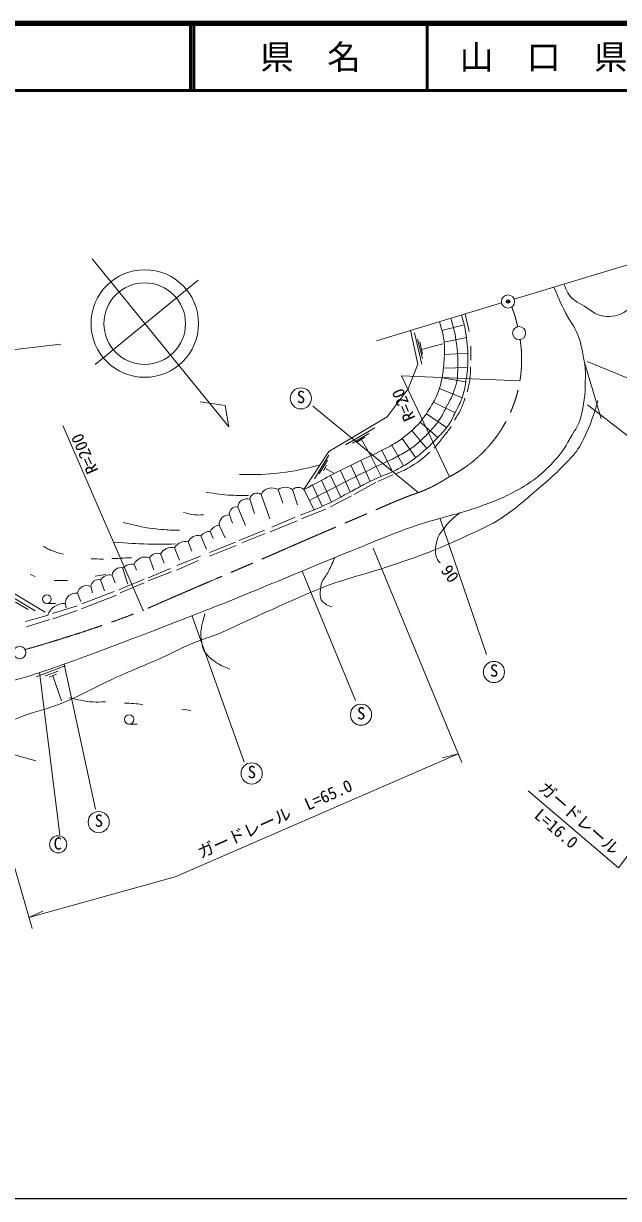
# Model space of a CAD drawing. Units: millimetres, scale not verified. Extents: x 40000 to 680000, y 20000 to 380000.
# Drawn here: x 272873 to 361528, y 205000 to 380000 of the extents above; entities that cross this region are included whole.
import ezdxf
from ezdxf.enums import TextEntityAlignment as Align

# ---------------------------------------------------------------- set-up
doc = ezdxf.new("R2010")
doc.units = ezdxf.units.MM
doc.header["$LTSCALE"] = 1000
doc.header["$PDMODE"] = 32
doc.header["$PDSIZE"] = 500
doc.linetypes.add('CHAIN', pattern=[18.5, 12, -1.5, 3.5, -1.5])
for name, color, linetype, lineweight in [('M-BMK', 2, 'CHAIN', 13), ('M-TTL', 2, 'Continuous', 140), ('M-TTL-BAND', 7, 'Continuous', 25), ('M-TTL-LINE', 7, 'Continuous', 50), ('M-TTL-TXT', 7, 'Continuous', 13), ('M-WORK', 1, 'Continuous', 13)]:
    doc.layers.add(name, color=color, linetype=linetype, lineweight=lineweight)
doc.layers.add('M-OTRS', color=6, linetype='Continuous')
doc.styles.add('ＭＳ ゴシック', font='')
doc.styles.get('ＭＳ ゴシック').set_extended_font_data('MS Gothic')

msp = doc.modelspace()

# ---------------------------------------------------------------- linework, layer by layer
at = {"layer": 'M-BMK'}
for centre, radius, start, end in [((327388, 330101), 19740, 296.8489, 350.3981), ((219712, 477182), 197769, 285.66612, 291.06538)]:
    msp.add_arc(centre, radius, start, end, dxfattribs=at)
for points, knots in [([(345620, 337784), (345913, 336994), (346004, 336769), (346189, 336100), (346325, 335612), (346366, 335441), (346493, 334839)], [0, 0, 0, 0, 1, 1, 1, 2, 2, 2, 2]), ([(346879, 332925), (347048, 331420), (347111, 330951), (347090, 329681), (347071, 328555), (347025, 328140), (346852, 326808)], [0, 0, 0, 0, 1, 1, 1, 2, 2, 2, 2]), ([(336303, 312489), (335037, 311691), (334636, 311462), (333515, 310903), (332001, 310148), (331051, 309956), (329484, 309316), (327250, 308404), (326021, 307838), (323802, 306888), (321269, 305803), (319850, 305195), (317319, 304103), (313438, 302428), (311272, 301470), (307392, 299794), (302459, 297663), (299674, 296518), (294750, 294366), (293205, 293690), (292717, 293479), (290796, 292630)], [0, 0, 0, 0, 1, 1, 1, 2, 2, 2, 3, 3, 3, 4, 4, 4, 5, 5, 5, 6, 6, 6, 7, 7, 7, 7])]:
    msp.add_open_spline(points, degree=3, knots=knots, dxfattribs=at)
at = {"layer": 'M-OTRS'}
msp.add_point((345070, 338599), dxfattribs=at)
at = {"layer": 'M-TTL'}
msp.add_line((680000, 380000), (40000, 380000), dxfattribs=at)
at = {"layer": 'M-TTL-BAND'}
msp.add_line((40000, 205000), (579000, 205000), dxfattribs=at)
at = {"layer": 'M-TTL-LINE'}
for p, q in [((297750, 380000), (297750, 370000)), ((298250, 380000), (298250, 370000)), ((333000, 380000), (333000, 370000)), ((40000, 370000), (680000, 370000))]:
    msp.add_line(p, q, dxfattribs=at)
at = {"layer": 'M-WORK'}
for p, q in [((303474, 319937), (283119, 344951)), ((345995, 338933), (367073, 345353)), ((298903, 341797), (283548, 329203)), ((325482, 332759), (344107, 338404)), ((338691, 336764), (339298, 334112)), ((335223, 334301), (338526, 335137)), ((331130, 333926), (332226, 329259)), ((331575, 332973), (332321, 330117)), ((331924, 332598), (332347, 330757)), ((335550, 332541), (338873, 333225)), ((202599, 323163), (278414, 332262)), ((332193, 331428), (335342, 332291)), ((335598, 330703), (339075, 330876)), ((339524, 331950), (339545, 329841)), ((356438, 329519), (358961, 321190)), ((335439, 328681), (339046, 328778)), ((338219, 324251), (334860, 325663)), ((338791, 326632), (335240, 327218)), ((331651, 310201), (315974, 323021)), ((333951, 323599), (337188, 322038)), ((356919, 323221), (372536, 311103)), ((331952, 320621), (334585, 318324)), ((332909, 321876), (335910, 319812)), ((290686, 292588), (278729, 320108)), ((320850, 317244), (325241, 319762)), ((321897, 317509), (324320, 318958)), ((332949, 316707), (330732, 319371)), ((322553, 317646), (323738, 318366)), ((323228, 318056), (324630, 315633)), ((327733, 317208), (329510, 314114)), ((329316, 318206), (331317, 315336)), ((316250, 312193), (318366, 315695)), ((326143, 312548), (324630, 315633)), ((326253, 316417), (327878, 313263)), ((316938, 312913), (318165, 314955)), ((317573, 313378), (318006, 314225)), ((317776, 313775), (319202, 312965)), ((320103, 313433), (321539, 310236)), ((321654, 314215), (323102, 311074)), ((323122, 314932), (324507, 311810)), ((317297, 311979), (318760, 308729)), ((318608, 312665), (320134, 309451)), ((322083, 309853), (325349, 311659)), ((325646, 311765), (327910, 312781)), ((308266, 309874), (309592, 306218)), ((310806, 310572), (311528, 308567)), ((312970, 310576), (313702, 308329)), ((314661, 310589), (316186, 307583)), ((317397, 308092), (315940, 311264)), ((306584, 309144), (307306, 307012)), ((318627, 308005), (321745, 309670)), ((303547, 306805), (304021, 305567)), ((304796, 307969), (305957, 305234)), ((309853, 304997), (313334, 306457)), ((314275, 306228), (317893, 307681)), ((302021, 305262), (302926, 303393)), ((304996, 303008), (308763, 304521)), ((309629, 304291), (313661, 305931)), ((334939, 306235), (341867, 286041)), ((297404, 302780), (297958, 301393)), ((299302, 303709), (300164, 301695)), ((300563, 301231), (304457, 302775)), ((300694, 304348), (301132, 303298)), ((305389, 302631), (308881, 304035)), ((293278, 301038), (293842, 299648)), ((295373, 301912), (296138, 300050)), ((300593, 300642), (304557, 302250)), ((338175, 269947), (324953, 301854)), ((289351, 299476), (289705, 298558)), ((291637, 300428), (292287, 298653)), ((295649, 298591), (298956, 300028)), ((295728, 299252), (299230, 300680)), ((273863, 297951), (274625, 297619)), ((283529, 297701), (285126, 297912)), ((286066, 297857), (286544, 296717)), ((288435, 296494), (287622, 298945)), ((291450, 296978), (294901, 298333)), ((291474, 297453), (294786, 298818)), ((314415, 298439), (322324, 279191)), ((277464, 297050), (279411, 297036)), ((282900, 296143), (283179, 295225)), ((284328, 297119), (284925, 295521)), ((287062, 295644), (290839, 297231)), ((287276, 295184), (290853, 296694)), ((271129, 294607), (274604, 292544)), ((280900, 295143), (281434, 293923)), ((281529, 292805), (286730, 294874)), ((281574, 293545), (286399, 295428)), ((271684, 293814), (273557, 292719)), ((276440, 293620), (277649, 293616)), ((277215, 292148), (280869, 293277)), ((277231, 291319), (280857, 292589)), ((279091, 293596), (279233, 292971)), ((273194, 290942), (276552, 291873)), ((273323, 290158), (276784, 291240)), ((297994, 291740), (305737, 269963)), ((274756, 282689), (279073, 284339)), ((276079, 282826), (278058, 283535)), ((278945, 284560), (283623, 262992)), ((275264, 283322), (278276, 259164)), ((276714, 282668), (277772, 283070)), ((277236, 282866), (278513, 279121)), ((264322, 279275), (274156, 245225)), ((288536, 275648), (289805, 275648)), ((337641, 271236), (335313, 270652)), ((273689, 246842), (275750, 247793))]:
    msp.add_line(p, q, dxfattribs=at)
for points in [[(382796, 337115), (384832, 318207), (356867, 329678)], [(314661, 310589), (318371, 316264), (327080, 321436), (330199, 325602), (331627, 329245), (330532, 334315)], [(346847, 326782), (329195, 327503), (336336, 312506)], [(299221, 323648), (302924, 323119), (303474, 319937)], [(251608, 292219), (261650, 294864), (270625, 295625), (276125, 292340)], [(348087, 265724), (361502, 254268), (379009, 277279)], [(273689, 246842), (295457, 252885), (337641, 271236)]]:
    msp.add_lwpolyline(points, dxfattribs=at)
for centre, radius in [((290946, 335313), 8010), ((290934, 335301), 6080), ((345070, 338599), 983), ((346713, 333888), 976), ((314202, 324164), 1577), ((276369, 294262), 646), ((272287, 286320), 938), ((342970, 283419), 1577), ((323171, 277053), 1577), ((288615, 276345), 701), ((306875, 268310), 1577), ((284086, 261061), 1577), ((278035, 257741), 1278)]:
    msp.add_circle(centre, radius, dxfattribs=at)
for centre, radius, start, end in [((307645, 309001), 1071, 54.56207, 172.35597), ((309869, 309014), 1818, 58.98133, 151.77117), ((311890, 309064), 1857, 54.2726, 125.7274), ((313823, 309646), 1261, 48.36938, 132.54801), ((306152, 307853), 1361, 71.48592, 175.10827), ((303493, 305333), 1474, 87.89234, 182.75143), ((304570, 306960), 1035, 77.41092, 188.56998), ((302155, 303646), 1622, 94.73936, 154.34082), ((296966, 300994), 1839, 76.21242, 150.04062), ((298906, 302115), 1643, 76.06083, 156.09963), ((300605, 302708), 1643, 86.8944, 142.45932), ((292866, 299632), 1465, 73.68388, 147.05662), ((294945, 299992), 1968, 77.43303, 147.88887), ((289125, 297417), 2072, 83.73252, 133.13738), ((291013, 298706), 1832, 70.09359, 155.14614), ((285784, 296105), 1774, 80.86797, 145.14977), ((287408, 297595), 1367, 77.287, 168.93568), ((282285, 294873), 1411, 64.18919, 168.94091), ((283999, 296068), 1102, 72.62174, 176.07045), ((280659, 293594), 1568, 81.14692, 179.93139), ((278866, 291129), 2477, 84.78876, 162.87464)]:
    msp.add_arc(centre, radius, start, end, dxfattribs=at)
for points, knots in [([(89954, 287421), (90747, 287212), (91193, 287032), (91882, 286588), (92709, 286055), (93053, 285597), (93810, 284969), (95021, 283965), (95710, 283415), (96929, 282422), (98323, 281286), (99104, 280650), (100500, 279517), (101188, 278959), (101525, 278581), (102262, 278089), (103384, 277340), (104075, 277017), (105285, 276422), (107222, 275470), (108327, 274965), (110352, 274216), (111656, 273734), (112405, 273509), (113746, 273145), (114855, 272844), (115501, 272781), (116627, 272550), (117492, 272372), (117966, 272211), (118841, 272097), (120041, 271943), (120727, 272012), (121936, 271978), (124493, 271907), (125927, 271848), (128486, 271880), (131139, 271914), (132625, 272006), (135270, 272202), (137384, 272358), (138547, 272675), (140663, 272809), (141609, 272869), (142143, 272765), (143091, 272809), (145299, 272910), (146527, 273105), (148733, 273237), (150850, 273364), (152040, 273356), (154161, 273380), (157955, 273423), (160080, 273270), (163874, 273309), (166553, 273336), (168052, 273401), (170730, 273451), (174385, 273520), (176432, 273569), (180086, 273594), (181760, 273606), (182698, 273548), (184372, 273559), (188082, 273581), (190160, 273659), (193870, 273701), (197065, 273738), (198855, 273684), (202048, 273773), (202456, 273784), (202684, 273811), (203092, 273817), (204117, 273830), (204698, 273788), (205710, 273626), (206167, 273553), (206390, 273382), (206821, 273213), (207711, 272865), (208164, 272549), (209075, 272261), (210003, 271968), (210562, 271866), (211535, 271864), (212620, 271863), (213235, 271943), (214297, 272166), (214793, 272270), (215066, 272352), (215550, 272499), (217385, 273057), (218376, 273485), (220216, 274023), (221583, 274422), (222372, 274561), (223756, 274896), (224697, 275124), (225215, 275298), (226168, 275467), (227796, 275756), (228732, 275749), (230374, 275943), (232397, 276182), (233524, 276368), (235548, 276594), (237895, 276856), (239216, 276944), (241563, 277213), (246178, 277741), (248764, 278046), (253365, 278683), (256458, 279111), (258192, 279345), (261269, 279873), (263438, 280246), (264645, 280509), (266792, 280992), (268484, 281373), (269430, 281600), (271101, 282064), (273363, 282691), (274614, 283100), (276839, 283849), (280519, 285088), (282534, 285916), (286171, 287277), (289776, 288627), (291795, 289385), (295384, 290777), (298761, 292086), (300655, 292814), (304013, 294171), (311060, 297016), (314954, 298743), (322008, 301570), (325881, 303122), (328008, 304119), (331971, 305427), (335435, 306570), (337498, 306830), (340922, 308087), (343392, 308994), (344791, 309525), (347064, 310849), (349246, 312119), (350326, 313113), (352064, 314943), (353270, 316214), (353686, 317151), (354569, 318663), (355131, 319624), (355597, 320119), (355867, 321199), (356406, 323354), (356567, 324619), (356581, 326841), (356588, 327888), (356639, 328491), (356438, 329519), (356070, 331402), (356019, 332540), (355188, 334268), (354801, 335075), (354450, 335453), (354010, 336233), (353056, 337922), (352828, 338576), (351903, 340732)], [0, 0, 0, 0, 1, 1, 1, 2, 2, 2, 3, 3, 3, 4, 4, 4, 5, 5, 5, 6, 6, 6, 7, 7, 7, 8, 8, 8, 9, 9, 9, 10, 10, 10, 11, 11, 11, 12, 12, 12, 13, 13, 13, 14, 14, 14, 15, 15, 15, 16, 16, 16, 17, 17, 17, 18, 18, 18, 19, 19, 19, 20, 20, 20, 21, 21, 21, 22, 22, 22, 23, 23, 23, 24, 24, 24, 25, 25, 25, 26, 26, 26, 27, 27, 27, 28, 28, 28, 29, 29, 29, 30, 30, 30, 31, 31, 31, 32, 32, 32, 33, 33, 33, 34, 34, 34, 35, 35, 35, 36, 36, 36, 37, 37, 37, 38, 38, 38, 39, 39, 39, 40, 40, 40, 41, 41, 41, 42, 42, 42, 43, 43, 43, 44, 44, 44, 45, 45, 45, 46, 46, 46, 47, 47, 47, 48, 48, 48, 49, 49, 49, 50, 50, 50, 51, 51, 51, 52, 52, 52, 53, 53, 53, 54, 54, 54, 55, 55, 55, 56, 56, 56, 56]), ([(353398, 341163), (353851, 340121), (353996, 339557), (354803, 338901), (355234, 338551), (355531, 338431), (356017, 338163), (357295, 337458), (357875, 336588), (359326, 336425), (359992, 336350), (360380, 336359), (361040, 336473), (363075, 336825), (363691, 338367), (364873, 340115)], [0, 0, 0, 0, 1, 1, 1, 2, 2, 2, 3, 3, 3, 4, 4, 4, 5, 5, 5, 5]), ([(314095, 306770), (315987, 307475), (316533, 307689), (318047, 308388), (319787, 309192), (320685, 309796), (322380, 310690), (323327, 311189), (323848, 311487), (324808, 311959), (326191, 312640), (327056, 312827), (328427, 313531), (329126, 313889), (329518, 314096), (330173, 314531), (330966, 315057), (331398, 315375), (332125, 315991), (333135, 316846), (333675, 317361), (334585, 318324), (335246, 319023), (335639, 319405), (336188, 320197), (336662, 320881), (336833, 321324), (337204, 322069), (337656, 322979), (337958, 323472), (338283, 324434), (338620, 325432), (338704, 326027), (338854, 327069), (338997, 328060), (339061, 328622), (339076, 329624), (339097, 330996), (339066, 331771), (338886, 333131), (338706, 334495), (338574, 334993), (338156, 336575)], [0, 0, 0, 0, 1, 1, 1, 2, 2, 2, 3, 3, 3, 4, 4, 4, 5, 5, 5, 6, 6, 6, 7, 7, 7, 8, 8, 8, 9, 9, 9, 10, 10, 10, 11, 11, 11, 12, 12, 12, 13, 13, 13, 14, 14, 14, 14]), ([(315490, 308955), (317718, 310124), (318283, 310422), (320081, 311346), (321613, 312134), (322467, 312582), (324010, 313346), (325724, 314195), (326741, 314557), (328438, 315441), (329265, 315872), (329734, 316111), (330509, 316631), (331130, 317049), (331443, 317336), (331995, 317840), (332632, 318422), (332982, 318757), (333561, 319396), (333997, 319876), (334261, 320132), (334630, 320665), (335184, 321466), (335416, 321967), (335857, 322834), (336407, 323916), (336795, 324499), (337148, 325659), (337346, 326311), (337463, 326684), (337518, 327363), (337629, 328710), (337646, 329475), (337550, 330823), (337492, 331636), (337437, 332091), (337312, 332897), (337114, 334174), (336965, 334618), (336550, 336118)], [0, 0, 0, 0, 1, 1, 1, 2, 2, 2, 3, 3, 3, 4, 4, 4, 5, 5, 5, 6, 6, 6, 7, 7, 7, 8, 8, 8, 9, 9, 9, 10, 10, 10, 11, 11, 11, 12, 12, 12, 13, 13, 13, 13]), ([(314661, 310589), (318145, 312426), (319045, 312909), (321887, 314332), (324063, 315421), (325354, 315890), (327482, 317070), (328197, 317466), (328625, 317656), (329265, 318165), (330377, 319051), (331022, 319545), (331952, 320621), (332748, 321542), (333092, 322146), (333714, 323192), (334118, 323871), (334327, 324267), (334619, 325002), (334902, 325716), (335015, 326138), (335174, 326890), (335385, 327893), (335423, 328472), (335507, 329493), (335598, 330587), (335660, 331208), (335571, 332302), (335465, 333606), (335285, 334119), (334841, 335572)], [0, 0, 0, 0, 1, 1, 1, 2, 2, 2, 3, 3, 3, 4, 4, 4, 5, 5, 5, 6, 6, 6, 7, 7, 7, 8, 8, 8, 9, 9, 9, 10, 10, 10, 10]), ([(338975, 325121), (339218, 326025), (339300, 326310), (339398, 327091), (339485, 327787), (339491, 328051), (339493, 328885)], [0, 0, 0, 0, 1, 1, 1, 2, 2, 2, 2]), ([(266363, 269592), (266559, 271364), (266472, 272366), (267487, 273669), (267915, 274219), (268185, 274520), (268748, 274931), (270096, 275914), (271047, 276170), (272605, 276764), (274877, 277631), (276250, 277840), (278509, 278740), (281758, 280036), (283416, 281131), (286603, 282573), (289285, 283786), (290834, 284359), (293523, 285557), (295458, 286418), (296481, 287036), (298438, 287848), (299676, 288361), (300426, 288500), (301665, 289011), (303725, 289862), (304835, 290441), (306867, 291357), (308679, 292173), (309690, 292639), (311507, 293446), (312843, 294039), (313586, 294382), (314935, 294946), (316525, 295610), (317405, 296013), (319030, 296588), (322002, 297641), (323751, 297974), (326743, 298969), (329277, 299811), (330705, 300266), (333195, 301230), (335529, 302135), (336814, 302704), (339075, 303778), (341077, 304729), (342276, 305145), (344122, 306373), (346452, 307922), (347592, 309026), (349716, 310848), (351356, 312255), (352288, 313040), (353763, 314618), (354570, 315480), (355120, 315914), (355692, 316947), (356675, 318722), (357162, 319769), (357799, 321696), (358077, 322539), (358183, 322843), (358441, 323875)], [0, 0, 0, 0, 1, 1, 1, 2, 2, 2, 3, 3, 3, 4, 4, 4, 5, 5, 5, 6, 6, 6, 7, 7, 7, 8, 8, 8, 9, 9, 9, 10, 10, 10, 11, 11, 11, 12, 12, 12, 13, 13, 13, 14, 14, 14, 15, 15, 15, 16, 16, 16, 17, 17, 17, 18, 18, 18, 19, 19, 19, 20, 20, 20, 21, 21, 21, 21]), ([(337083, 320936), (337558, 321663), (337712, 321893), (338024, 322555), (338317, 323175), (338399, 323420), (338649, 324195)], [0, 0, 0, 0, 1, 1, 1, 2, 2, 2, 2]), ([(334070, 316762), (334778, 317621), (334964, 317843), (335519, 318550), (335951, 319099), (336088, 319278), (336609, 319968)], [0, 0, 0, 0, 1, 1, 1, 2, 2, 2, 2]), ([(328325, 312928), (329472, 313398), (329849, 313572), (330756, 314113), (331879, 314783), (332254, 315145), (333404, 316159)], [0, 0, 0, 0, 1, 1, 1, 2, 2, 2, 2]), ([(305075, 312849), (307881, 312806), (308774, 312793), (311122, 313071), (313477, 313351), (314346, 313575), (317073, 314277)], [0, 0, 0, 0, 1, 1, 1, 2, 2, 2, 2]), ([(300027, 310210), (301824, 309928), (302352, 309820), (303858, 309745), (304844, 309695), (305194, 309686), (306386, 309713)], [0, 0, 0, 0, 1, 1, 1, 2, 2, 2, 2]), ([(296694, 307195), (297439, 306973), (297693, 306884), (298356, 306824), (298882, 306777), (299093, 306781), (299710, 306824)], [0, 0, 0, 0, 1, 1, 1, 2, 2, 2, 2]), ([(337913, 307151), (336754, 306170), (336298, 305861), (335532, 304802), (335099, 304204), (334745, 303903), (334537, 303194), (334313, 302426), (334226, 301961), (334273, 301162), (334304, 300632), (334429, 300309), (334759, 299893), (334839, 299793), (334870, 299745), (334976, 299649)], [0, 0, 0, 0, 1, 1, 1, 2, 2, 2, 3, 3, 3, 4, 4, 4, 5, 5, 5, 5]), ([(287722, 305691), (290138, 305116), (290876, 304887), (292944, 304691), (294186, 304573), (294642, 304540), (296134, 304532)], [0, 0, 0, 0, 1, 1, 1, 2, 2, 2, 2]), ([(286246, 302771), (288732, 302577), (289415, 302512), (291452, 302469), (293051, 302435), (293589, 302439), (295546, 302485)], [0, 0, 0, 0, 1, 1, 1, 2, 2, 2, 2]), ([(275737, 302171), (276467, 301775), (276694, 301646), (277345, 301398), (277915, 301182), (278134, 301121), (278837, 300943)], [0, 0, 0, 0, 1, 1, 1, 2, 2, 2, 2]), ([(319239, 300418), (318777, 299355), (318653, 299047), (318202, 298206), (317867, 297583), (317533, 297306), (317292, 296641), (317219, 296438), (317193, 296316), (317176, 296101), (317126, 295483), (316973, 295116), (317123, 294514), (317170, 294323), (317198, 294208), (317313, 294048), (317466, 293837), (317593, 293751), (317800, 293593), (318141, 293334), (318334, 293290), (318794, 293128)], [0, 0, 0, 0, 1, 1, 1, 2, 2, 2, 3, 3, 3, 4, 4, 4, 5, 5, 5, 6, 6, 6, 7, 7, 7, 7]), ([(299888, 292146), (299466, 290312), (299090, 289504), (299433, 287853), (299543, 287322), (299518, 286970), (299817, 286517), (300285, 285808), (300682, 285496), (301364, 284988), (302157, 284397), (302581, 284258), (303633, 283861)], [0, 0, 0, 0, 1, 1, 1, 2, 2, 2, 3, 3, 3, 4, 4, 4, 4]), ([(279675, 279567), (280505, 279375), (280735, 279322), (281421, 279202), (282118, 279080), (282508, 278991), (283215, 278948), (283951, 278903), (284230, 278927), (285103, 278996)], [0, 0, 0, 0, 1, 1, 1, 2, 2, 2, 3, 3, 3, 3]), ([(287901, 278789), (288550, 278760), (288724, 278752), (289250, 278710), (289790, 278666), (289968, 278645), (290630, 278567)], [0, 0, 0, 0, 1, 1, 1, 2, 2, 2, 2]), ([(264753, 274814), (265858, 274445), (266292, 274347), (267133, 273782), (267671, 273421), (267885, 273101), (268419, 272734), (269157, 272227), (269580, 271947), (270387, 271560), (271205, 271167), (271709, 271047), (272577, 270782), (273404, 270530), (273696, 270462), (274720, 270227)], [0, 0, 0, 0, 1, 1, 1, 2, 2, 2, 3, 3, 3, 4, 4, 4, 5, 5, 5, 5])]:
    msp.add_open_spline(points, degree=3, knots=knots, dxfattribs=at)
for points in [[(282932, 300277), (283863, 300250), (283863, 300250), (284794, 300224)], [(286043, 300298), (287513, 300367), (287513, 300367), (288984, 300436)], [(296455, 277885), (297138, 277773), (297138, 277773), (297820, 277662)]]:
    msp.add_open_spline(points, degree=3, dxfattribs=at)

# ---------------------------------------------------------------- texts
at = {"layer": 'M-TTL-TXT', "style": 'ＭＳ ゴシック'}
for s, p in [('県\u3000名', (315625, 375000)), ('山\u3000口\u3000県', (350375, 375000))]:
    msp.add_text(s, height=3666, dxfattribs=at).set_placement(p, align=Align.MIDDLE_CENTER)
at = {"layer": 'M-WORK', "style": 'ＭＳ ゴシック'}
for s, rotation, p in [('R=20', 113.207, (331811, 321470)), ('R=200', 113.962, (284579, 313664)), ('90', 305.498, (334514, 298217)), ('ガードレール\u3000L=65.0', 24.179, (299519, 255084)), ('ガードレール', 318.584, (349079, 265521)), ('L=16.0', 319.514, (348472, 261415))]:
    msp.add_text(s, height=1833, rotation=rotation, dxfattribs=at).set_placement(p, align=Align.BOTTOM_LEFT)
for s, p in [('S', (313599, 322910)), ('S', (342367, 282165)), ('S', (322568, 275799)), ('S', (306272, 267056)), ('S', (283483, 259807)), ('C', (277352, 256408))]:
    msp.add_text(s, height=1833, dxfattribs=at).set_placement(p, align=Align.BOTTOM_LEFT)

doc.saveas('drawing.dxf')
